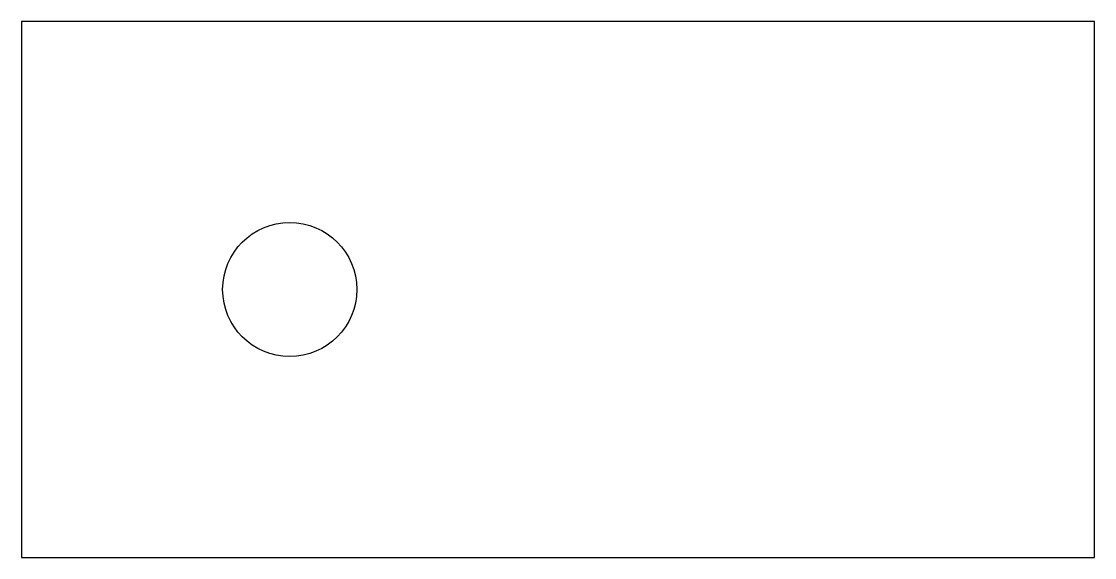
# Model space of a CAD drawing. Header units: inches. Extents: x 0 to 2, y 0 to 1.
import ezdxf

# ---------------------------------------------------------------- set-up
doc = ezdxf.new("R2010")
doc.units = ezdxf.units.IN

msp = doc.modelspace()

# ---------------------------------------------------------------- linework, layer by layer
msp.add_lwpolyline([(0, 0), (2, 0), (2, 1), (0, 1)], close=True)
msp.add_circle((0.5, 0.5), 0.125)

doc.saveas('drawing.dxf')
